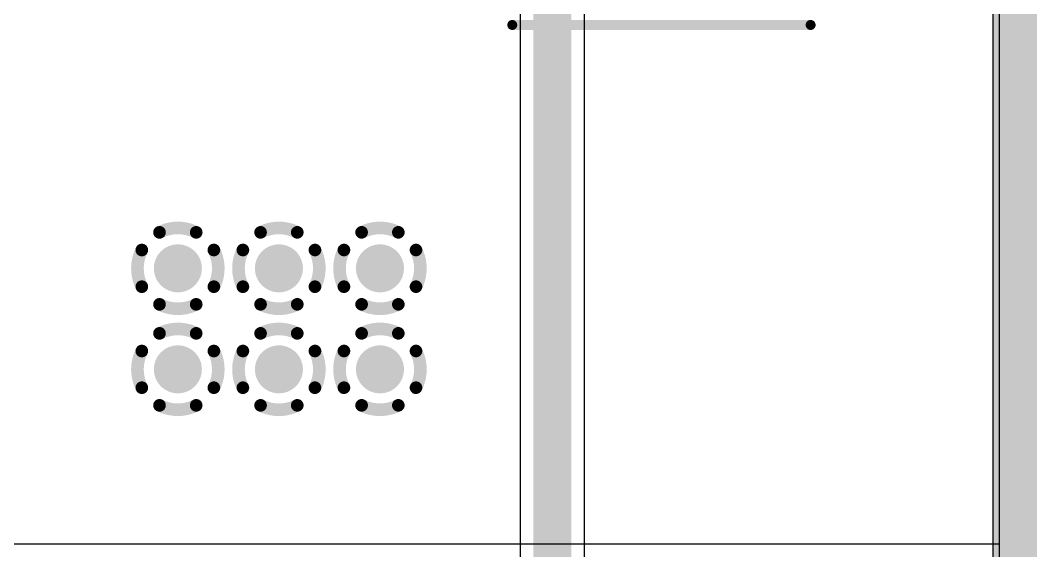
# Model space of a CAD drawing. Header units: millimetres. Extents: x 6.83 to 16.18, y 4.59 to 12.3.
# Drawn here: x 11.558 to 12.358, y 8.452 to 8.873 of the extents above; entities that cross this region are included whole.
import ezdxf

# ---------------------------------------------------------------- set-up
doc = ezdxf.new("R2010")
doc.units = ezdxf.units.MM
doc.header["$MEASUREMENT"] = 0
for name, color, linetype in [('BottomLayer', 5, 'Continuous'), ('BottomSolder', 6, 'Continuous'), ('InternalPlane1', 76, 'Continuous'), ('InternalPlane2', 16, 'Continuous'), ('MultiLayer', 9, 'Continuous'), ('TopLayer', 1, 'Continuous'), ('TopOverlay', 2, 'Continuous'), ('TopPaste', 8, 'Continuous'), ('TopSolder', 216, 'Continuous'), ('ViaHoleLayer', 16, 'Continuous')]:
    doc.layers.add(name, color=color, linetype=linetype)

# ---------------------------------------------------------------- blocks, each defined once
blk = doc.blocks.new('6032_____53')
at = {"layer": 'TopLayer'}
for points in [[(-0.25773, -0.00028), (-0.16718, -0.00028), (-0.25773, 0.09028), (-0.16718, 0.09028)], [(-0.06482, -0.00028), (0.02573, -0.00028), (-0.06482, 0.09028), (0.02573, 0.09028)]]:
    blk.add_solid(points, dxfattribs=at)
at = {"layer": 'TopOverlay', "const_width": 0.00787}
for points in [[(0.00211, 0.10996), (-0.23411, 0.10996)], [(0.00211, -0.01996), (-0.23411, -0.01996)]]:
    blk.add_lwpolyline(points, dxfattribs=at)
at = {"layer": 'TopOverlay'}
for points, const_width in [([(-0.23608, 0.10996, 1), (-0.23214, 0.10996, 1)], 0.00394), ([(0.00014, 0.10996, 1), (0.00408, 0.10996, 1)], 0.00394), ([(-0.28134, 0.048, 1), (-0.29266, 0.048, 1)], 0.01), ([(-0.29516, 0.048, 1), (-0.29016, 0.048, 1)], 0.005), ([(-0.28384, 0.048, 1), (-0.27884, 0.048, 1)], 0.005), ([(-0.23608, -0.01996, 1), (-0.23214, -0.01996, 1)], 0.00394), ([(0.00014, -0.01996, 1), (0.00408, -0.01996, 1)], 0.00394)]:
    blk.add_lwpolyline(points, format="xyb", close=True, dxfattribs=dict(at, const_width=const_width))
at = {"layer": 'TopPaste'}
for points in [[(-0.25773, -0.00028), (-0.16718, -0.00028), (-0.25773, 0.09028), (-0.16718, 0.09028)], [(-0.06482, -0.00028), (0.02573, -0.00028), (-0.06482, 0.09028), (0.02573, 0.09028)]]:
    blk.add_solid(points, dxfattribs=at)
at = {"layer": 'TopSolder'}
for points in [[(-0.26173, -0.00428), (-0.16318, -0.00428), (-0.26173, 0.09428), (-0.16318, 0.09428)], [(-0.06882, -0.00428), (0.02973, -0.00428), (-0.06882, 0.09428), (0.02973, 0.09428)]]:
    blk.add_solid(points, dxfattribs=at)

msp = doc.modelspace()

# ---------------------------------------------------------------- linework, layer by layer
at = {"layer": 'BottomLayer'}
for p, q in [((11.95343, 9.48141), (11.95343, 7.97068)), ((12.00441, 7.97235), (12.00441, 9.48043)), ((12.3327, 9.18797), (12.3327, 4.85627))]:
    msp.add_line(p, q, dxfattribs=at)
at = {"layer": 'BottomLayer', "const_width": 0.03}
msp.add_lwpolyline([(11.97892, 7.97068), (11.97892, 9.7827)], dxfattribs=at)
at = {"layer": 'BottomLayer', "const_width": 0.015}
for points in [[(11.67493, 8.6761, 1), (11.68993, 8.6761, 1)], [(11.75493, 8.6761, 1), (11.76993, 8.6761, 1)], [(11.83493, 8.6761, 1), (11.84993, 8.6761, 1)], [(11.67493, 8.5961, 1), (11.68993, 8.5961, 1)], [(11.75493, 8.5961, 1), (11.76993, 8.5961, 1)], [(11.83493, 8.5961, 1), (11.84993, 8.5961, 1)]]:
    msp.add_lwpolyline(points, format="xyb", close=True, dxfattribs=at)
at = {"layer": 'BottomSolder', "const_width": 0.019}
for points in [[(11.67293, 8.6761, 1), (11.69193, 8.6761, 1)], [(11.75293, 8.6761, 1), (11.77193, 8.6761, 1)], [(11.83293, 8.6761, 1), (11.85193, 8.6761, 1)], [(11.67293, 8.5961, 1), (11.69193, 8.5961, 1)], [(11.75293, 8.5961, 1), (11.77193, 8.5961, 1)], [(11.83293, 8.5961, 1), (11.85193, 8.5961, 1)]]:
    msp.add_lwpolyline(points, format="xyb", close=True, dxfattribs=at)
at = {"layer": 'InternalPlane1'}
msp.add_line((12.33255, 9.18409), (12.33255, 4.86108), dxfattribs=at)
at = {"layer": 'InternalPlane1', "const_width": 0.03}
msp.add_lwpolyline([(12.34763, 4.83933), (12.34763, 9.18409)], dxfattribs=at)
at = {"layer": 'InternalPlane1', "const_width": 0.01}
for points in [[(11.6679, 8.70461, -0.240079), (11.69695, 8.70461)], [(11.7479, 8.70461, -0.240079), (11.77695, 8.70461)], [(11.8279, 8.70461, -0.240079), (11.85695, 8.70461)], [(11.65391, 8.66157, -0.240079), (11.65391, 8.69063)], [(11.71094, 8.69063, -0.240079), (11.71094, 8.66157)], [(11.73391, 8.66157, -0.240079), (11.73391, 8.69063)], [(11.79094, 8.69063, -0.240079), (11.79094, 8.66157)], [(11.81391, 8.66157, -0.240079), (11.81391, 8.69063)], [(11.87094, 8.69063, -0.240079), (11.87094, 8.66157)], [(11.69695, 8.64759, -0.240079), (11.6679, 8.64759)], [(11.77695, 8.64759, -0.240079), (11.7479, 8.64759)], [(11.85695, 8.64759, -0.240079), (11.8279, 8.64759)], [(11.6679, 8.62461, -0.240079), (11.69695, 8.62461)], [(11.7479, 8.62461, -0.240079), (11.77695, 8.62461)], [(11.8279, 8.62461, -0.240079), (11.85695, 8.62461)], [(11.65391, 8.58157, -0.240079), (11.65391, 8.61063)], [(11.71094, 8.61063, -0.240079), (11.71094, 8.58157)], [(11.73391, 8.58157, -0.240079), (11.73391, 8.61063)], [(11.79094, 8.61063, -0.240079), (11.79094, 8.58157)], [(11.81391, 8.58157, -0.240079), (11.81391, 8.61063)], [(11.87094, 8.61063, -0.240079), (11.87094, 8.58157)], [(11.69695, 8.56759, -0.240079), (11.6679, 8.56759)], [(11.77695, 8.56759, -0.240079), (11.7479, 8.56759)], [(11.85695, 8.56759, -0.240079), (11.8279, 8.56759)]]:
    msp.add_lwpolyline(points, format="xyb", dxfattribs=at)
at = {"layer": 'InternalPlane1', "const_width": 0.005}
for points in [[(11.6654, 8.70461, 1), (11.6704, 8.70461, 1)], [(11.69445, 8.70461, 1), (11.69945, 8.70461, 1)], [(11.7454, 8.70461, 1), (11.7504, 8.70461, 1)], [(11.77445, 8.70461, 1), (11.77945, 8.70461, 1)], [(11.8254, 8.70461, 1), (11.8304, 8.70461, 1)], [(11.85445, 8.70461, 1), (11.85945, 8.70461, 1)], [(11.65141, 8.69063, 1), (11.65641, 8.69063, 1)], [(11.70844, 8.69063, 1), (11.71344, 8.69063, 1)], [(11.73141, 8.69063, 1), (11.73641, 8.69063, 1)], [(11.78844, 8.69063, 1), (11.79344, 8.69063, 1)], [(11.81141, 8.69063, 1), (11.81641, 8.69063, 1)], [(11.86844, 8.69063, 1), (11.87344, 8.69063, 1)], [(11.65141, 8.66157, 1), (11.65641, 8.66157, 1)], [(11.70844, 8.66157, 1), (11.71344, 8.66157, 1)], [(11.73141, 8.66157, 1), (11.73641, 8.66157, 1)], [(11.78844, 8.66157, 1), (11.79344, 8.66157, 1)], [(11.81141, 8.66157, 1), (11.81641, 8.66157, 1)], [(11.86844, 8.66157, 1), (11.87344, 8.66157, 1)], [(11.6654, 8.64759, 1), (11.6704, 8.64759, 1)], [(11.69445, 8.64759, 1), (11.69945, 8.64759, 1)], [(11.7454, 8.64759, 1), (11.7504, 8.64759, 1)], [(11.77445, 8.64759, 1), (11.77945, 8.64759, 1)], [(11.8254, 8.64759, 1), (11.8304, 8.64759, 1)], [(11.85445, 8.64759, 1), (11.85945, 8.64759, 1)], [(11.6654, 8.62461, 1), (11.6704, 8.62461, 1)], [(11.69445, 8.62461, 1), (11.69945, 8.62461, 1)], [(11.7454, 8.62461, 1), (11.7504, 8.62461, 1)], [(11.77445, 8.62461, 1), (11.77945, 8.62461, 1)], [(11.8254, 8.62461, 1), (11.8304, 8.62461, 1)], [(11.85445, 8.62461, 1), (11.85945, 8.62461, 1)], [(11.65141, 8.61063, 1), (11.65641, 8.61063, 1)], [(11.70844, 8.61063, 1), (11.71344, 8.61063, 1)], [(11.73141, 8.61063, 1), (11.73641, 8.61063, 1)], [(11.78844, 8.61063, 1), (11.79344, 8.61063, 1)], [(11.81141, 8.61063, 1), (11.81641, 8.61063, 1)], [(11.86844, 8.61063, 1), (11.87344, 8.61063, 1)], [(11.65141, 8.58157, 1), (11.65641, 8.58157, 1)], [(11.70844, 8.58157, 1), (11.71344, 8.58157, 1)], [(11.73141, 8.58157, 1), (11.73641, 8.58157, 1)], [(11.78844, 8.58157, 1), (11.79344, 8.58157, 1)], [(11.81141, 8.58157, 1), (11.81641, 8.58157, 1)], [(11.86844, 8.58157, 1), (11.87344, 8.58157, 1)], [(11.6654, 8.56759, 1), (11.6704, 8.56759, 1)], [(11.69445, 8.56759, 1), (11.69945, 8.56759, 1)], [(11.7454, 8.56759, 1), (11.7504, 8.56759, 1)], [(11.77445, 8.56759, 1), (11.77945, 8.56759, 1)], [(11.8254, 8.56759, 1), (11.8304, 8.56759, 1)], [(11.85445, 8.56759, 1), (11.85945, 8.56759, 1)]]:
    msp.add_lwpolyline(points, format="xyb", close=True, dxfattribs=at)
at = {"layer": 'InternalPlane2'}
msp.add_line((12.32755, 9.17909), (12.32755, 4.86108), dxfattribs=at)
at = {"layer": 'InternalPlane2', "const_width": 0.03}
msp.add_lwpolyline([(12.34263, 4.84786), (12.34263, 9.17909)], dxfattribs=at)
at = {"layer": 'InternalPlane2', "const_width": 0.01}
for points in [[(11.6679, 8.70461, -0.240079), (11.69695, 8.70461)], [(11.7479, 8.70461, -0.240079), (11.77695, 8.70461)], [(11.8279, 8.70461, -0.240079), (11.85695, 8.70461)], [(11.65391, 8.66157, -0.240079), (11.65391, 8.69063)], [(11.71094, 8.69063, -0.240079), (11.71094, 8.66157)], [(11.73391, 8.66157, -0.240079), (11.73391, 8.69063)], [(11.79094, 8.69063, -0.240079), (11.79094, 8.66157)], [(11.81391, 8.66157, -0.240079), (11.81391, 8.69063)], [(11.87094, 8.69063, -0.240079), (11.87094, 8.66157)], [(11.69695, 8.64759, -0.240079), (11.6679, 8.64759)], [(11.77695, 8.64759, -0.240079), (11.7479, 8.64759)], [(11.85695, 8.64759, -0.240079), (11.8279, 8.64759)], [(11.6679, 8.62461, -0.240079), (11.69695, 8.62461)], [(11.7479, 8.62461, -0.240079), (11.77695, 8.62461)], [(11.8279, 8.62461, -0.240079), (11.85695, 8.62461)], [(11.65391, 8.58157, -0.240079), (11.65391, 8.61063)], [(11.71094, 8.61063, -0.240079), (11.71094, 8.58157)], [(11.73391, 8.58157, -0.240079), (11.73391, 8.61063)], [(11.79094, 8.61063, -0.240079), (11.79094, 8.58157)], [(11.81391, 8.58157, -0.240079), (11.81391, 8.61063)], [(11.87094, 8.61063, -0.240079), (11.87094, 8.58157)], [(11.69695, 8.56759, -0.240079), (11.6679, 8.56759)], [(11.77695, 8.56759, -0.240079), (11.7479, 8.56759)], [(11.85695, 8.56759, -0.240079), (11.8279, 8.56759)]]:
    msp.add_lwpolyline(points, format="xyb", dxfattribs=at)
at = {"layer": 'InternalPlane2', "const_width": 0.005}
for points in [[(11.6654, 8.70461, 1), (11.6704, 8.70461, 1)], [(11.69445, 8.70461, 1), (11.69945, 8.70461, 1)], [(11.7454, 8.70461, 1), (11.7504, 8.70461, 1)], [(11.77445, 8.70461, 1), (11.77945, 8.70461, 1)], [(11.8254, 8.70461, 1), (11.8304, 8.70461, 1)], [(11.85445, 8.70461, 1), (11.85945, 8.70461, 1)], [(11.65141, 8.69063, 1), (11.65641, 8.69063, 1)], [(11.70844, 8.69063, 1), (11.71344, 8.69063, 1)], [(11.73141, 8.69063, 1), (11.73641, 8.69063, 1)], [(11.78844, 8.69063, 1), (11.79344, 8.69063, 1)], [(11.81141, 8.69063, 1), (11.81641, 8.69063, 1)], [(11.86844, 8.69063, 1), (11.87344, 8.69063, 1)], [(11.65141, 8.66157, 1), (11.65641, 8.66157, 1)], [(11.70844, 8.66157, 1), (11.71344, 8.66157, 1)], [(11.73141, 8.66157, 1), (11.73641, 8.66157, 1)], [(11.78844, 8.66157, 1), (11.79344, 8.66157, 1)], [(11.81141, 8.66157, 1), (11.81641, 8.66157, 1)], [(11.86844, 8.66157, 1), (11.87344, 8.66157, 1)], [(11.6654, 8.64759, 1), (11.6704, 8.64759, 1)], [(11.69445, 8.64759, 1), (11.69945, 8.64759, 1)], [(11.7454, 8.64759, 1), (11.7504, 8.64759, 1)], [(11.77445, 8.64759, 1), (11.77945, 8.64759, 1)], [(11.8254, 8.64759, 1), (11.8304, 8.64759, 1)], [(11.85445, 8.64759, 1), (11.85945, 8.64759, 1)], [(11.6654, 8.62461, 1), (11.6704, 8.62461, 1)], [(11.69445, 8.62461, 1), (11.69945, 8.62461, 1)], [(11.7454, 8.62461, 1), (11.7504, 8.62461, 1)], [(11.77445, 8.62461, 1), (11.77945, 8.62461, 1)], [(11.8254, 8.62461, 1), (11.8304, 8.62461, 1)], [(11.85445, 8.62461, 1), (11.85945, 8.62461, 1)], [(11.65141, 8.61063, 1), (11.65641, 8.61063, 1)], [(11.70844, 8.61063, 1), (11.71344, 8.61063, 1)], [(11.73141, 8.61063, 1), (11.73641, 8.61063, 1)], [(11.78844, 8.61063, 1), (11.79344, 8.61063, 1)], [(11.81141, 8.61063, 1), (11.81641, 8.61063, 1)], [(11.86844, 8.61063, 1), (11.87344, 8.61063, 1)], [(11.65141, 8.58157, 1), (11.65641, 8.58157, 1)], [(11.70844, 8.58157, 1), (11.71344, 8.58157, 1)], [(11.73141, 8.58157, 1), (11.73641, 8.58157, 1)], [(11.78844, 8.58157, 1), (11.79344, 8.58157, 1)], [(11.81141, 8.58157, 1), (11.81641, 8.58157, 1)], [(11.86844, 8.58157, 1), (11.87344, 8.58157, 1)], [(11.6654, 8.56759, 1), (11.6704, 8.56759, 1)], [(11.69445, 8.56759, 1), (11.69945, 8.56759, 1)], [(11.7454, 8.56759, 1), (11.7504, 8.56759, 1)], [(11.77445, 8.56759, 1), (11.77945, 8.56759, 1)], [(11.8254, 8.56759, 1), (11.8304, 8.56759, 1)], [(11.85445, 8.56759, 1), (11.85945, 8.56759, 1)]]:
    msp.add_lwpolyline(points, format="xyb", close=True, dxfattribs=at)
at = {"layer": 'MultiLayer', "const_width": 0.015}
for points in [[(11.67493, 8.6761, 1), (11.68993, 8.6761, 1)], [(11.75493, 8.6761, 1), (11.76993, 8.6761, 1)], [(11.83493, 8.6761, 1), (11.84993, 8.6761, 1)], [(11.67493, 8.5961, 1), (11.68993, 8.5961, 1)], [(11.75493, 8.5961, 1), (11.76993, 8.5961, 1)], [(11.83493, 8.5961, 1), (11.84993, 8.5961, 1)]]:
    msp.add_lwpolyline(points, format="xyb", close=True, dxfattribs=at)
at = {"layer": 'TopLayer'}
for p, q in [((12.33252, 9.18793), (12.33252, 8.45755)), ((12.33252, 8.45755), (11.03866, 8.45755))]:
    msp.add_line(p, q, dxfattribs=at)
at = {"layer": 'TopLayer', "const_width": 0.015}
for points in [[(11.67493, 8.6761, 1), (11.68993, 8.6761, 1)], [(11.75493, 8.6761, 1), (11.76993, 8.6761, 1)], [(11.83493, 8.6761, 1), (11.84993, 8.6761, 1)], [(11.67493, 8.5961, 1), (11.68993, 8.5961, 1)], [(11.75493, 8.5961, 1), (11.76993, 8.5961, 1)], [(11.83493, 8.5961, 1), (11.84993, 8.5961, 1)]]:
    msp.add_lwpolyline(points, format="xyb", close=True, dxfattribs=at)
at = {"layer": 'TopSolder', "const_width": 0.019}
for points in [[(11.67293, 8.6761, 1), (11.69193, 8.6761, 1)], [(11.75293, 8.6761, 1), (11.77193, 8.6761, 1)], [(11.83293, 8.6761, 1), (11.85193, 8.6761, 1)], [(11.67293, 8.5961, 1), (11.69193, 8.5961, 1)], [(11.75293, 8.5961, 1), (11.77193, 8.5961, 1)], [(11.83293, 8.5961, 1), (11.85193, 8.5961, 1)]]:
    msp.add_lwpolyline(points, format="xyb", close=True, dxfattribs=at)
at = {"layer": 'ViaHoleLayer', "const_width": 0.007}
for points in [[(11.67893, 8.6761, 1), (11.68593, 8.6761, 1)], [(11.75893, 8.6761, 1), (11.76593, 8.6761, 1)], [(11.83893, 8.6761, 1), (11.84593, 8.6761, 1)], [(11.67893, 8.5961, 1), (11.68593, 8.5961, 1)], [(11.75893, 8.5961, 1), (11.76593, 8.5961, 1)], [(11.83893, 8.5961, 1), (11.84593, 8.5961, 1)]]:
    msp.add_lwpolyline(points, format="xyb", close=True, dxfattribs=at)

# ---------------------------------------------------------------- block references
at = {"rotation": 180}
msp.add_blockref('6032_____53', (11.94927, 8.97882), dxfattribs=at)

doc.saveas('drawing.dxf')
